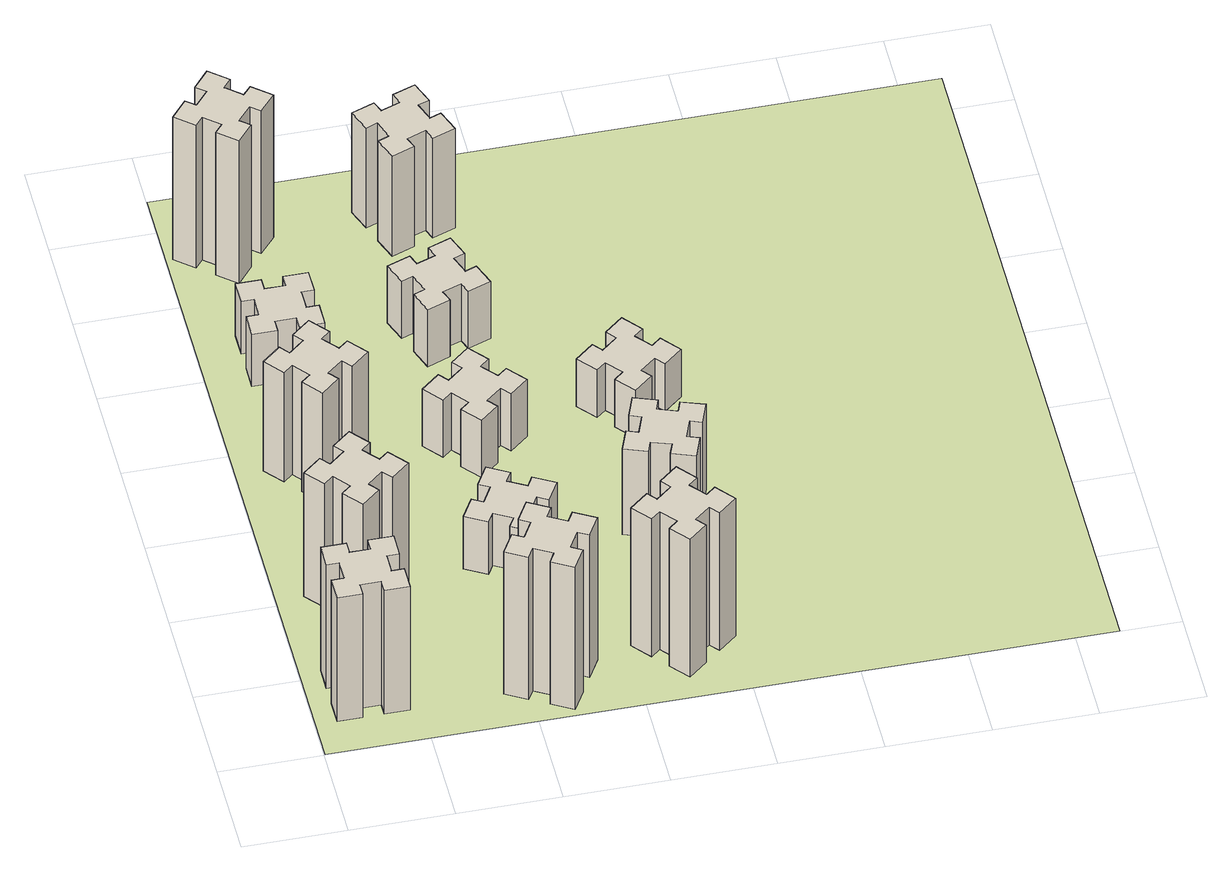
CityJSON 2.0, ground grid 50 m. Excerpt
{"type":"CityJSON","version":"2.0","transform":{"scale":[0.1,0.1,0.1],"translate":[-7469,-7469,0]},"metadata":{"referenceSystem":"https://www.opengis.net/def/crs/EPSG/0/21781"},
"CityObjects":{
"building1":{"type":"Building","attributes":{"class":"1000","function":"1000","usage":"1000","yearOfConstruction":2016,"roofType":"1000","measuredHeight":78,"storeysAboveGround":30,"storeysBelowGround":0},"geometry":[{"type":"Solid","lod":"1","boundaries":[[[[0,1,2,3,4,5,6,7,8,9,10,11,12,13,14,15,16,17,18,19]],[[17,16,20,21]],[[16,15,22,20]],[[15,14,23,22]],[[14,13,24,23]],[[13,12,25,24]],[[12,11,26,25]],[[11,10,27,26]],[[10,9,28,27]],[[9,8,29,28]],[[8,7,30,29]],[[7,6,31,30]],[[6,5,32,31]],[[5,4,33,32]],[[4,3,34,33]],[[3,2,35,34]],[[2,1,36,35]],[[1,0,37,36]],[[0,19,38,37]],[[19,18,39,38]],[[18,17,21,39]],[[24,25,26,27,28,29,30,31,32,33,34,35,36,37,38,39,21,20,22,23]]]]}]},
"building2":{"type":"Building","attributes":{"class":"1000","function":"1000","usage":"1000","yearOfConstruction":2016,"roofType":"1000","measuredHeight":78,"storeysAboveGround":30,"storeysBelowGround":0},"geometry":[{"type":"Solid","lod":"1","boundaries":[[[[40,41,42,43,44,45,46,47,48,49,50,51,52,53,54,55,56,57,58,59]],[[57,56,60,61]],[[56,55,62,60]],[[55,54,63,62]],[[54,53,64,63]],[[53,52,65,64]],[[52,51,66,65]],[[51,50,67,66]],[[50,49,68,67]],[[49,48,69,68]],[[48,47,70,69]],[[47,46,71,70]],[[46,45,72,71]],[[45,44,73,72]],[[44,43,74,73]],[[43,42,75,74]],[[42,41,76,75]],[[41,40,77,76]],[[40,59,78,77]],[[59,58,79,78]],[[58,57,61,79]],[[64,65,66,67,68,69,70,71,72,73,74,75,76,77,78,79,61,60,62,63]]]]}]},
"building3":{"type":"Building","attributes":{"class":"1000","function":"1000","usage":"1000","yearOfConstruction":2016,"roofType":"1000","measuredHeight":69,"storeysAboveGround":30,"storeysBelowGround":0},"geometry":[{"type":"Solid","lod":"1","boundaries":[[[[80,81,82,83,84,85,86,87,88,89,90,91,92,93,94,95,96,97,98,99]],[[97,96,100,101]],[[96,95,102,100]],[[95,94,103,102]],[[94,93,104,103]],[[93,92,105,104]],[[92,91,106,105]],[[91,90,107,106]],[[90,89,108,107]],[[89,88,109,108]],[[88,87,110,109]],[[87,86,111,110]],[[86,85,112,111]],[[85,84,113,112]],[[84,83,114,113]],[[83,82,115,114]],[[82,81,116,115]],[[81,80,117,116]],[[80,99,118,117]],[[99,98,119,118]],[[98,97,101,119]],[[104,105,106,107,108,109,110,111,112,113,114,115,116,117,118,119,101,100,102,103]]]]}]},
"building4":{"type":"Building","attributes":{"class":"1000","function":"1000","usage":"1000","yearOfConstruction":2016,"roofType":"1000","measuredHeight":33,"storeysAboveGround":30,"storeysBelowGround":0},"geometry":[{"type":"Solid","lod":"1","boundaries":[[[[120,121,122,123,124,125,126,127,128,129,130,131,132,133,134,135,136,137,138,139]],[[137,136,140,141]],[[136,135,142,140]],[[135,134,143,142]],[[134,133,144,143]],[[133,132,145,144]],[[132,131,146,145]],[[131,130,147,146]],[[130,129,148,147]],[[129,128,149,148]],[[128,127,150,149]],[[127,126,151,150]],[[126,125,152,151]],[[125,124,153,152]],[[124,123,154,153]],[[123,122,155,154]],[[122,121,156,155]],[[121,120,157,156]],[[120,139,158,157]],[[139,138,159,158]],[[138,137,141,159]],[[144,145,146,147,148,149,150,151,152,153,154,155,156,157,158,159,141,140,142,143]]]]}]},
"building5":{"type":"Building","attributes":{"class":"1000","function":"1000","usage":"1000","yearOfConstruction":2016,"roofType":"1000","measuredHeight":90,"storeysAboveGround":30,"storeysBelowGround":0},"geometry":[{"type":"Solid","lod":"1","boundaries":[[[[160,161,162,163,164,165,166,167,168,169,170,171,172,173,174,175,176,177,178,179]],[[177,176,180,181]],[[176,175,182,180]],[[175,174,183,182]],[[174,173,184,183]],[[173,172,185,184]],[[172,171,186,185]],[[171,170,187,186]],[[170,169,188,187]],[[169,168,189,188]],[[168,167,190,189]],[[167,166,191,190]],[[166,165,192,191]],[[165,164,193,192]],[[164,163,194,193]],[[163,162,195,194]],[[162,161,196,195]],[[161,160,197,196]],[[160,179,198,197]],[[179,178,199,198]],[[178,177,181,199]],[[184,185,186,187,188,189,190,191,192,193,194,195,196,197,198,199,181,180,182,183]]]]}]},
"building6":{"type":"Building","attributes":{"class":"1000","function":"1000","usage":"1000","yearOfConstruction":2016,"roofType":"1000","measuredHeight":90,"storeysAboveGround":30,"storeysBelowGround":0},"geometry":[{"type":"Solid","lod":"1","boundaries":[[[[200,201,202,203,204,205,206,207,208,209,210,211,212,213,214,215,216,217,218,219]],[[217,216,220,221]],[[216,215,222,220]],[[215,214,223,222]],[[214,213,224,223]],[[213,212,225,224]],[[212,211,226,225]],[[211,210,227,226]],[[210,209,228,227]],[[209,208,229,228]],[[208,207,230,229]],[[207,206,231,230]],[[206,205,232,231]],[[205,204,233,232]],[[204,203,234,233]],[[203,202,235,234]],[[202,201,236,235]],[[201,200,237,236]],[[200,219,238,237]],[[219,218,239,238]],[[218,217,221,239]],[[224,225,226,227,228,229,230,231,232,233,234,235,236,237,238,239,221,220,222,223]]]]}]},
"building7":{"type":"Building","attributes":{"class":"1000","function":"1000","usage":"1000","yearOfConstruction":2016,"roofType":"1000","measuredHeight":33,"storeysAboveGround":30,"storeysBelowGround":0},"geometry":[{"type":"Solid","lod":"1","boundaries":[[[[240,241,242,243,244,245,246,247,248,249,250,251,252,253,254,255,256,257,258,259]],[[257,256,260,261]],[[256,255,262,260]],[[255,254,263,262]],[[254,253,264,263]],[[253,252,265,264]],[[252,251,266,265]],[[251,250,267,266]],[[250,249,268,267]],[[249,248,269,268]],[[248,247,270,269]],[[247,246,271,270]],[[246,245,272,271]],[[245,244,273,272]],[[244,243,274,273]],[[243,242,275,274]],[[242,241,276,275]],[[241,240,277,276]],[[240,259,278,277]],[[259,258,279,278]],[[258,257,261,279]],[[264,265,266,267,268,269,270,271,272,273,274,275,276,277,278,279,261,260,262,263]]]]}]},
"building8":{"type":"Building","attributes":{"class":"1000","function":"1000","usage":"1000","yearOfConstruction":2016,"roofType":"1000","measuredHeight":36,"storeysAboveGround":30,"storeysBelowGround":0},"geometry":[{"type":"Solid","lod":"1","boundaries":[[[[280,281,282,283,284,285,286,287,288,289,290,291,292,293,294,295,296,297,298,299]],[[297,296,300,301]],[[296,295,302,300]],[[295,294,303,302]],[[294,293,304,303]],[[293,292,305,304]],[[292,291,306,305]],[[291,290,307,306]],[[290,289,308,307]],[[289,288,309,308]],[[288,287,310,309]],[[287,286,311,310]],[[286,285,312,311]],[[285,284,313,312]],[[284,283,314,313]],[[283,282,315,314]],[[282,281,316,315]],[[281,280,317,316]],[[280,299,318,317]],[[299,298,319,318]],[[298,297,301,319]],[[304,305,306,307,308,309,310,311,312,313,314,315,316,317,318,319,301,300,302,303]]]]}]},
"building9":{"type":"Building","attributes":{"class":"1000","function":"1000","usage":"1000","yearOfConstruction":2016,"roofType":"1000","measuredHeight":87,"storeysAboveGround":30,"storeysBelowGround":0},"geometry":[{"type":"Solid","lod":"1","boundaries":[[[[320,321,322,323,324,325,326,327,328,329,330,331,332,333,334,335,336,337,338,339]],[[337,336,340,341]],[[336,335,342,340]],[[335,334,343,342]],[[334,333,344,343]],[[333,332,345,344]],[[332,331,346,345]],[[331,330,347,346]],[[330,329,348,347]],[[329,328,349,348]],[[328,327,350,349]],[[327,326,351,350]],[[326,325,352,351]],[[325,324,353,352]],[[324,323,354,353]],[[323,322,355,354]],[[322,321,356,355]],[[321,320,357,356]],[[320,339,358,357]],[[339,338,359,358]],[[338,337,341,359]],[[344,345,346,347,348,349,350,351,352,353,354,355,356,357,358,359,341,340,342,343]]]]}]},
"building10":{"type":"Building","attributes":{"class":"1000","function":"1000","usage":"1000","yearOfConstruction":2016,"roofType":"1000","measuredHeight":36,"storeysAboveGround":30,"storeysBelowGround":0},"geometry":[{"type":"Solid","lod":"1","boundaries":[[[[360,361,362,363,364,365,366,367,368,369,370,371,372,373,374,375,376,377,378,379]],[[377,376,380,381]],[[376,375,382,380]],[[375,374,383,382]],[[374,373,384,383]],[[373,372,385,384]],[[372,371,386,385]],[[371,370,387,386]],[[370,369,388,387]],[[369,368,389,388]],[[368,367,390,389]],[[367,366,391,390]],[[366,365,392,391]],[[365,364,393,392]],[[364,363,394,393]],[[363,362,395,394]],[[362,361,396,395]],[[361,360,397,396]],[[360,379,398,397]],[[379,378,399,398]],[[378,377,381,399]],[[384,385,386,387,388,389,390,391,392,393,394,395,396,397,398,399,381,380,382,383]]]]}]},
"building11":{"type":"Building","attributes":{"class":"1000","function":"1000","usage":"1000","yearOfConstruction":2016,"roofType":"1000","measuredHeight":63,"storeysAboveGround":30,"storeysBelowGround":0},"geometry":[{"type":"Solid","lod":"1","boundaries":[[[[400,401,402,403,404,405,406,407,408,409,410,411,412,413,414,415,416,417,418,419]],[[417,416,420,421]],[[416,415,422,420]],[[415,414,423,422]],[[414,413,424,423]],[[413,412,425,424]],[[412,411,426,425]],[[411,410,427,426]],[[410,409,428,427]],[[409,408,429,428]],[[408,407,430,429]],[[407,406,431,430]],[[406,405,432,431]],[[405,404,433,432]],[[404,403,434,433]],[[403,402,435,434]],[[402,401,436,435]],[[401,400,437,436]],[[400,419,438,437]],[[419,418,439,438]],[[418,417,421,439]],[[424,425,426,427,428,429,430,431,432,433,434,435,436,437,438,439,421,420,422,423]]]]}]},
"building12":{"type":"Building","attributes":{"class":"1000","function":"1000","usage":"1000","yearOfConstruction":2016,"roofType":"1000","measuredHeight":54,"storeysAboveGround":30,"storeysBelowGround":0},"geometry":[{"type":"Solid","lod":"1","boundaries":[[[[440,441,442,443,444,445,446,447,448,449,450,451,452,453,454,455,456,457,458,459]],[[457,456,460,461]],[[456,455,462,460]],[[455,454,463,462]],[[454,453,464,463]],[[453,452,465,464]],[[452,451,466,465]],[[451,450,467,466]],[[450,449,468,467]],[[449,448,469,468]],[[448,447,470,469]],[[447,446,471,470]],[[446,445,472,471]],[[445,444,473,472]],[[444,443,474,473]],[[443,442,475,474]],[[442,441,476,475]],[[441,440,477,476]],[[440,459,478,477]],[[459,458,479,478]],[[458,457,461,479]],[[464,465,466,467,468,469,470,471,472,473,474,475,476,477,478,479,461,460,462,463]]]]}]},
"building13":{"type":"Building","attributes":{"class":"1000","function":"1000","usage":"1000","yearOfConstruction":2016,"roofType":"1000","measuredHeight":30,"storeysAboveGround":30,"storeysBelowGround":0},"geometry":[{"type":"Solid","lod":"1","boundaries":[[[[480,481,482,483,484,485,486,487,488,489,490,491,492,493,494,495,496,497,498,499]],[[497,496,500,501]],[[496,495,502,500]],[[495,494,503,502]],[[494,493,504,503]],[[493,492,505,504]],[[492,491,506,505]],[[491,490,507,506]],[[490,489,508,507]],[[489,488,509,508]],[[488,487,510,509]],[[487,486,511,510]],[[486,485,512,511]],[[485,484,513,512]],[[484,483,514,513]],[[483,482,515,514]],[[482,481,516,515]],[[481,480,517,516]],[[480,499,518,517]],[[499,498,519,518]],[[498,497,501,519]],[[504,505,506,507,508,509,510,511,512,513,514,515,516,517,518,519,501,500,502,503]]]]}]},
"landuse1":{"type":"LandUse","attributes":{"name":"plot1","function":"1010"},"geometry":[{"type":"MultiSurface","lod":"1","boundaries":[[[520,521,522,523]]]}]}
},
"vertices":[
[165,425,0],[165,325,0],[105,325,0],[105,205,0],[225,205,0],[225,265,0],[325,265,0],[325,205,0],[445,205,0],[445,325,0],[385,325,0],[385,425,0],[445,425,0],[445,545,0],[325,545,0],[325,485,0],[225,485,0],[225,545,0],[105,545,0],[105,425,0],[225,485,780],[225,545,780],[325,485,780],[325,545,780],[445,545,780],[445,425,780],[385,425,780],[385,325,780],[445,325,780],[445,205,780],[325,205,780],[325,265,780],[225,265,780],[225,205,780],[105,205,780],[105,325,780],[165,325,780],[165,425,780],[105,425,780],[105,545,780],
[492,1048,0],[427,1124,0],[473,1163,0],[396,1255,0],[304,1178,0],[343,1132,0],[266,1067,0],[228,1113,0],[136,1036,0],[213,944,0],[259,983,0],[323,906,0],[277,868,0],[354,776,0],[446,853,0],[408,899,0],[484,963,0],[523,917,0],[615,994,0],[538,1086,0],[484,963,780],[523,917,780],[408,899,780],[446,853,780],[354,776,780],[277,868,780],[323,906,780],[259,983,780],[213,944,780],[136,1036,780],[228,1113,780],[266,1067,780],[343,1132,780],[304,1178,780],[396,1255,780],[473,1163,780],[427,1124,780],[492,1048,780],[538,1086,780],[615,994,780],
[492,1888,0],[427,1964,0],[473,2003,0],[396,2095,0],[304,2018,0],[343,1972,0],[266,1907,0],[228,1953,0],[136,1876,0],[213,1784,0],[259,1823,0],[323,1746,0],[277,1708,0],[354,1616,0],[446,1693,0],[408,1739,0],[484,1803,0],[523,1757,0],[615,1834,0],[538,1926,0],[484,1803,690],[523,1757,690],[408,1739,690],[446,1693,690],[354,1616,690],[277,1708,690],[323,1746,690],[259,1823,690],[213,1784,690],[136,1876,690],[228,1953,690],[266,1907,690],[343,1972,690],[304,2018,690],[396,2095,690],[473,2003,690],[427,1964,690],[492,1888,690],[538,1926,690],[615,1834,690],
[485,2545,0],[485,2645,0],[545,2645,0],[545,2765,0],[425,2765,0],[425,2705,0],[325,2705,0],[325,2765,0],[205,2765,0],[205,2645,0],[265,2645,0],[265,2545,0],[205,2545,0],[205,2425,0],[325,2425,0],[325,2485,0],[425,2485,0],[425,2425,0],[545,2425,0],[545,2545,0],[425,2485,330],[425,2425,330],[325,2485,330],[325,2425,330],[205,2425,330],[205,2545,330],[265,2545,330],[265,2645,330],[205,2645,330],[205,2765,330],[325,2765,330],[325,2705,330],[425,2705,330],[425,2765,330],[545,2765,330],[545,2645,330],[485,2645,330],[485,2545,330],[545,2545,330],[545,2425,330],
[1214,346,0],[1127,396,0],[1157,448,0],[1053,508,0],[993,404,0],[1045,374,0],[995,287,0],[943,317,0],[883,213,0],[987,153,0],[1017,205,0],[1104,155,0],[1074,103,0],[1178,43,0],[1238,147,0],[1186,177,0],[1236,264,0],[1288,234,0],[1348,338,0],[1244,398,0],[1236,264,900],[1288,234,900],[1186,177,900],[1238,147,900],[1178,43,900],[1074,103,900],[1104,155,900],[1017,205,900],[987,153,900],[883,213,900],[943,317,900],[995,287,900],[1045,374,900],[993,404,900],[1053,508,900],[1157,448,900],[1127,396,900],[1214,346,900],[1244,398,900],[1348,338,900],
[384,3387,0],[308,3452,0],[346,3498,0],[254,3575,0],[177,3483,0],[223,3444,0],[159,3368,0],[113,3406,0],[36,3314,0],[128,3237,0],[166,3283,0],[243,3219,0],[204,3173,0],[296,3096,0],[373,3188,0],[327,3226,0],[392,3303,0],[438,3264,0],[515,3356,0],[423,3433,0],[392,3303,900],[438,3264,900],[327,3226,900],[373,3188,900],[296,3096,900],[204,3173,900],[243,3219,900],[166,3283,900],[128,3237,900],[36,3314,900],[113,3406,900],[159,3368,900],[223,3444,900],[177,3483,900],[254,3575,900],[346,3498,900],[308,3452,900],[384,3387,900],[423,3433,900],[515,3356,900],
[1186,1017,0],[1236,1104,0],[1288,1074,0],[1348,1178,0],[1244,1238,0],[1214,1186,0],[1127,1236,0],[1157,1288,0],[1053,1348,0],[993,1244,0],[1045,1214,0],[995,1127,0],[943,1157,0],[883,1053,0],[987,993,0],[1017,1045,0],[1104,995,0],[1074,943,0],[1178,883,0],[1238,987,0],[1104,995,330],[1074,943,330],[1017,1045,330],[987,993,330],[883,1053,330],[943,1157,330],[995,1127,330],[1045,1214,330],[993,1244,330],[1053,1348,330],[1157,1288,330],[1127,1236,330],[1214,1186,330],[1244,1238,330],[1348,1178,330],[1288,1074,330],[1236,1104,330],[1186,1017,330],[1238,987,330],[1178,883,330],
[1083,1972,0],[1006,1907,0],[968,1953,0],[876,1876,0],[953,1784,0],[999,1823,0],[1063,1746,0],[1017,1708,0],[1094,1616,0],[1186,1693,0],[1148,1739,0],[1224,1803,0],[1263,1757,0],[1355,1834,0],[1278,1926,0],[1232,1888,0],[1167,1964,0],[1213,2003,0],[1136,2095,0],[1044,2018,0],[1167,1964,360],[1213,2003,360],[1232,1888,360],[1278,1926,360],[1355,1834,360],[1263,1757,360],[1224,1803,360],[1148,1739,360],[1186,1693,360],[1094,1616,360],[1017,1708,360],[1063,1746,360],[999,1823,360],[953,1784,360],[876,1876,360],[968,1953,360],[1006,1907,360],[1083,1972,360],[1044,2018,360],[1136,2095,360],
[1639,343,0],[1703,266,0],[1657,228,0],[1734,136,0],[1826,213,0],[1788,259,0],[1864,323,0],[1903,277,0],[1995,354,0],[1918,446,0],[1872,408,0],[1807,484,0],[1853,523,0],[1776,615,0],[1684,538,0],[1723,492,0],[1646,427,0],[1608,473,0],[1516,396,0],[1593,304,0],[1646,427,870],[1608,473,870],[1723,492,870],[1684,538,870],[1776,615,870],[1853,523,870],[1807,484,870],[1872,408,870],[1918,446,870],[1995,354,870],[1903,277,870],[1864,323,870],[1788,259,870],[1826,213,870],[1734,136,870],[1657,228,870],[1703,266,870],[1639,343,870],[1593,304,870],[1516,396,870],
[1106,2475,0],[1200,2509,0],[1220,2453,0],[1333,2494,0],[1292,2607,0],[1236,2586,0],[1202,2680,0],[1258,2700,0],[1217,2813,0],[1104,2772,0],[1125,2716,0],[1031,2682,0],[1010,2738,0],[897,2697,0],[939,2584,0],[995,2605,0],[1029,2511,0],[973,2490,0],[1014,2377,0],[1127,2419,0],[1029,2511,360],[973,2490,360],[995,2605,360],[939,2584,360],[897,2697,360],[1010,2738,360],[1031,2682,360],[1125,2716,360],[1104,2772,360],[1217,2813,360],[1258,2700,360],[1202,2680,360],[1236,2586,360],[1292,2607,360],[1333,2494,360],[1220,2453,360],[1200,2509,360],[1106,2475,360],[1127,2419,360],[1014,2377,360],
[1125,3456,0],[1031,3422,0],[1010,3478,0],[897,3437,0],[939,3324,0],[995,3345,0],[1029,3251,0],[973,3230,0],[1014,3117,0],[1127,3159,0],[1106,3215,0],[1200,3249,0],[1220,3193,0],[1333,3234,0],[1292,3347,0],[1236,3326,0],[1202,3420,0],[1258,3440,0],[1217,3553,0],[1104,3512,0],[1202,3420,630],[1258,3440,630],[1236,3326,630],[1292,3347,630],[1333,3234,630],[1220,3193,630],[1200,3249,630],[1106,3215,630],[1127,3159,630],[1014,3117,630],[973,3230,630],[1029,3251,630],[995,3345,630],[939,3324,630],[897,3437,630],[1010,3478,630],[1031,3422,630],[1125,3456,630],[1104,3512,630],[1217,3553,630],
[1769,1300,0],[1735,1206,0],[1679,1227,0],[1637,1114,0],[1750,1073,0],[1771,1129,0],[1865,1095,0],[1844,1039,0],[1957,997,0],[1998,1110,0],[1942,1131,0],[1976,1225,0],[2032,1204,0],[2073,1317,0],[1960,1358,0],[1940,1302,0],[1846,1336,0],[1867,1392,0],[1754,1433,0],[1713,1320,0],[1846,1336,540],[1867,1392,540],[1940,1302,540],[1960,1358,540],[2073,1317,540],[2032,1204,540],[1976,1225,540],[1942,1131,540],[1998,1110,540],[1957,997,540],[1844,1039,540],[1865,1095,540],[1771,1129,540],[1750,1073,540],[1637,1114,540],[1679,1227,540],[1735,1206,540],[1769,1300,540],[1713,1320,540],[1754,1433,540],
[1972,1988,0],[1907,2064,0],[1953,2103,0],[1876,2195,0],[1784,2118,0],[1823,2072,0],[1746,2007,0],[1708,2053,0],[1616,1976,0],[1693,1884,0],[1739,1923,0],[1803,1846,0],[1757,1808,0],[1834,1716,0],[1926,1793,0],[1888,1839,0],[1964,1903,0],[2003,1857,0],[2095,1934,0],[2018,2026,0],[1964,1903,300],[2003,1857,300],[1888,1839,300],[1926,1793,300],[1834,1716,300],[1757,1808,300],[1803,1846,300],[1739,1923,300],[1693,1884,300],[1616,1976,300],[1708,2053,300],[1746,2007,300],[1823,2072,300],[1784,2118,300],[1876,2195,300],[1953,2103,300],[1907,2064,300],[1972,1988,300],[2018,2026,300],[2095,1934,300],
[5,3705,0],[3705,3705,0],[3705,5,0],[5,5,0]
]}
